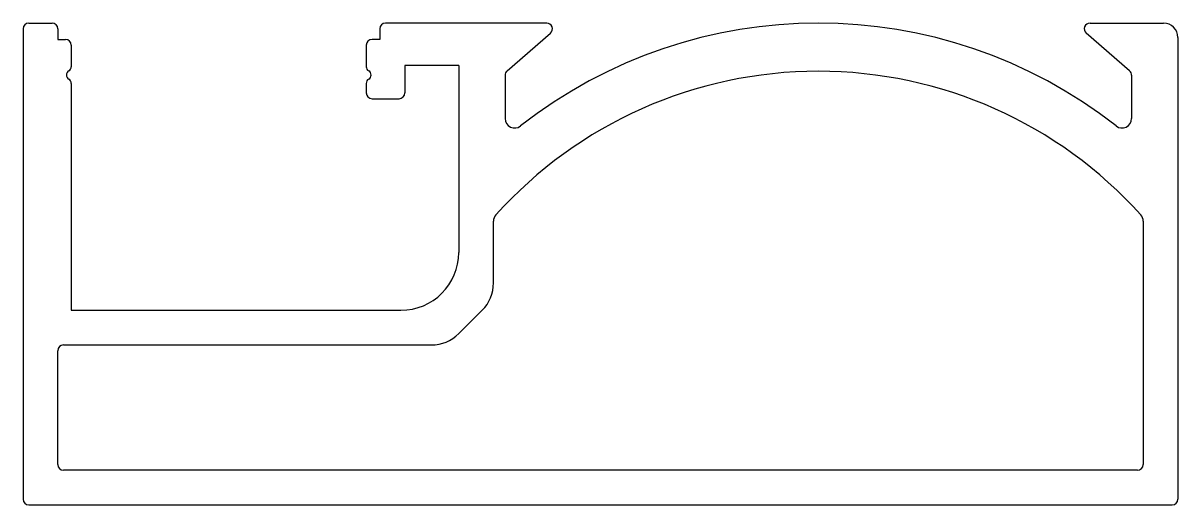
# Model space of a CAD drawing. Extents: x 2877.7 to 2937.6, y 992.6 to 1017.6.
import ezdxf

# ---------------------------------------------------------------- set-up
doc = ezdxf.new("R2010")
doc.units = 0
doc.layers.get('0').update_dxf_attribs({"linetype": 'CONTINUOUS'})

msp = doc.modelspace()

# ---------------------------------------------------------------- linework, layer by layer
at = {"color": 0, "linetype": 'CONTINUOUS'}
for p, q in [((2877.68, 1017.255), (2877.68, 992.855)), ((2877.98, 1017.555), (2879.18, 1017.555)), ((2879.48, 1017.255), (2879.48, 1016.705)), ((2896.18, 1017.255), (2896.18, 1016.705)), ((2904.839, 1017.555), (2896.48, 1017.555)), ((2933.021, 1017.555), (2936.83, 1017.555)), ((2879.48, 1016.705), (2879.88, 1016.705)), ((2896.18, 1016.705), (2895.78, 1016.705)), ((2902.783, 1015.07), (2905.036, 1017.028)), ((2935.077, 1015.07), (2932.824, 1017.028)), ((2937.58, 1016.805), (2937.58, 992.855)), ((2880.18, 1016.405), (2880.18, 1015.293)), ((2895.48, 1016.405), (2895.48, 1015.293)), ((2897.48, 1015.355), (2897.48, 1013.932)), ((2900.28, 1015.355), (2897.48, 1015.355)), ((2900.28, 1015.355), (2900.28, 1005.655)), ((2902.68, 1014.844), (2902.68, 1012.609)), ((2935.18, 1014.844), (2935.18, 1012.609)), ((2880.18, 1014.427), (2880.18, 1002.655)), ((2895.48, 1014.427), (2895.48, 1013.932)), ((2895.78, 1013.632), (2897.18, 1013.632)), ((2902.08, 1004.071), (2902.08, 1007.275)), ((2935.78, 1007.275), (2935.78, 994.655)), ((2880.18, 1002.655), (2897.28, 1002.655)), ((2900.278, 1001.44), (2901.494, 1002.657)), ((2879.48, 994.655), (2879.48, 1000.555)), ((2879.78, 1000.855), (2898.864, 1000.855)), ((2935.48, 994.355), (2879.78, 994.355)), ((2877.98, 992.555), (2937.28, 992.555))]:
    msp.add_line(p, q, dxfattribs=at)
for centre, radius, start, end in [((2877.98, 1017.255), 0.3, 90, 180), ((2879.18, 1017.255), 0.3, 0, 90), ((2896.48, 1017.255), 0.3, 90, 180), ((2918.93, 992.555), 25, 51.85549, 128.14451), ((2904.839, 1017.255), 0.3, 311, 90), ((2933.021, 1017.255), 0.3, 90, 229), ((2936.83, 1016.805), 0.75, 0, 90), ((2879.88, 1016.405), 0.3, 0, 90), ((2895.78, 1016.405), 0.3, 90, 180), ((2880.18, 1014.86), 0.25, 120, 240), ((2879.93, 1015.293), 0.25, 300, 0), ((2895.73, 1015.293), 0.25, 180, 240), ((2895.48, 1014.86), 0.25, 300, 60), ((2918.93, 992.555), 22.5, 41.99683, 138.00317), ((2902.98, 1014.844), 0.3, 131, 180), ((2934.88, 1014.844), 0.3, 0, 49), ((2879.93, 1014.427), 0.25, 0, 60), ((2895.73, 1014.427), 0.25, 120, 180), ((2895.78, 1013.932), 0.3, 180, 270), ((2897.18, 1013.932), 0.3, 270, 360), ((2903.18, 1012.609), 0.5, 180, 308.14451), ((2934.68, 1012.609), 0.5, 231.85549, 0), ((2902.58, 1007.275), 0.5, 138.00317, 180), ((2935.28, 1007.275), 0.5, 0, 41.99683), ((2897.28, 1005.655), 3, 270, 0), ((2900.08, 1004.071), 2, 315, 360), ((2898.864, 1002.855), 2, 270, 315), ((2879.78, 1000.555), 0.3, 90, 180), ((2879.78, 994.655), 0.3, 180, 270), ((2935.48, 994.655), 0.3, 270, 0), ((2877.98, 992.855), 0.3, 180, 270), ((2937.28, 992.855), 0.3, 270, 0)]:
    msp.add_arc(centre, radius, start, end, dxfattribs=at)

doc.saveas('drawing.dxf')
